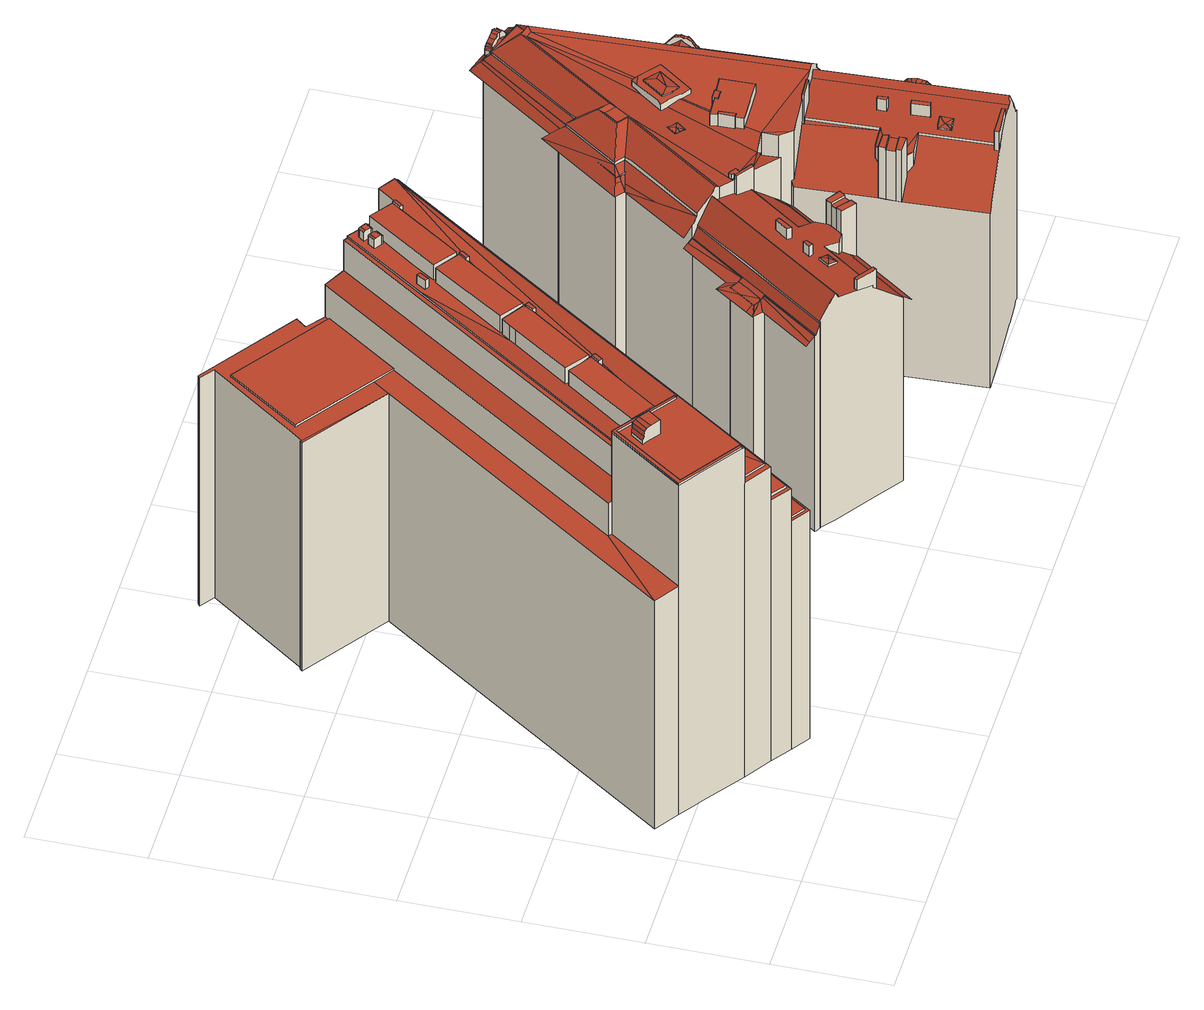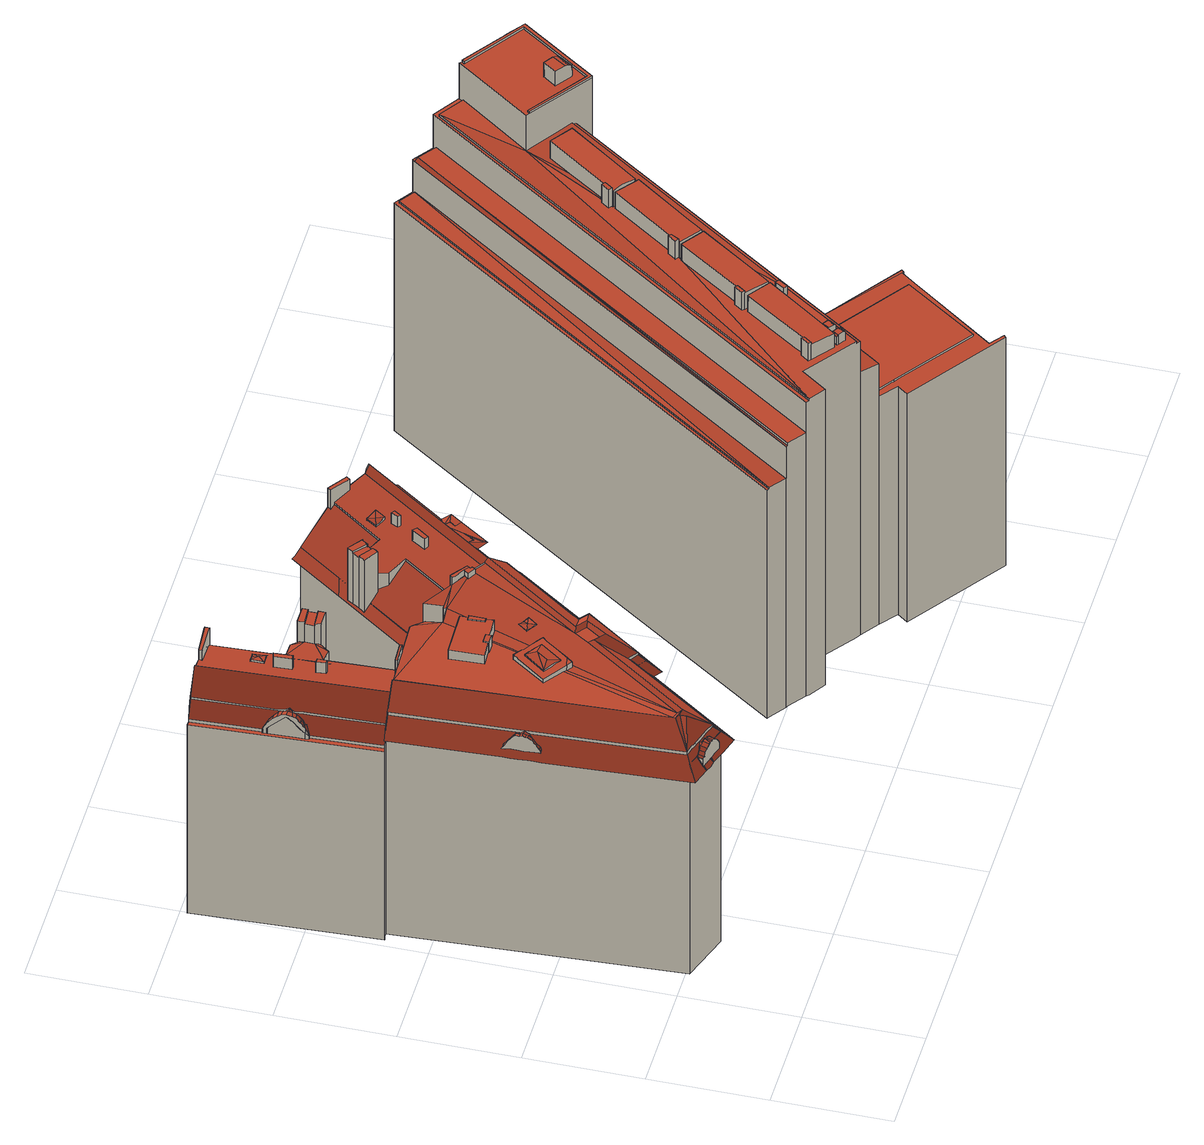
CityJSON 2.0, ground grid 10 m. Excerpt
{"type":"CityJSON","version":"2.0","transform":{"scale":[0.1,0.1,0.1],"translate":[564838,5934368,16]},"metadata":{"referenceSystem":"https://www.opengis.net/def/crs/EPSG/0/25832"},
"CityObjects":{
"building1":{"type":"Building","attributes":{"Grundfläche 2D":"777.496776","Grundhöhe NN":"19.119"},"children":["building1-1","building1-2","building1-3","building1-4","building1-5","building1-6","building1-7","building1-8","building1-9"],"geometry":[{"type":"MultiSurface","lod":"3","boundaries":[[[0,1,2,3,4]],[[5,6,7,8,9,10,11]],[[12,13,14,15,16,17,18,19],[20,21,22,23,24],[25,26,27,28,29,30,31]],[[13,32,14]],[[33,34,35,36,14,32,37,38]],[[35,39,36]],[[36,39,40,41]],[[42,43,36,41,44,45,46,47,48,34,33,49,50,51,19,18]],[[52,53,36]],[[53,14,36]],[[54,55,56,57,58]],[[59,60,61,62,63,64,65,66]],[[67,68,69,70,71]],[[72,73,74,75]],[[76,77,78,79,80,81]],[[82,83,84,85,86,87,88,89]],[[90,91,92,93]],[[94,95,93,92,96]],[[95,94,97,98,99,100,101,102,103,104,105,106,107,108,109,110,111]],[[111,112,113,95]],[[114,115,116,117,118,119,120]],[[121,122,123,124,125]],[[126,121,127]],[[128,126,127]],[[126,129,130,131]],[[132,133,134]],[[135,133,132]],[[136,137,138,139,140,141]],[[77,76,53,52]],[[76,81,14,53]],[[18,17,72,75,42]],[[122,126,131,123]],[[121,126,122]],[[126,128,129]],[[135,132,137,136]],[[133,135,136,141]],[[4,25,31,30,0]],[[30,29,1,0]],[[29,28,27,2,1]],[[4,3,26,25]],[[47,46,5,11]],[[46,45,6,5]],[[6,45,44,41,40,7]],[[8,39,35,9]],[[9,35,34,48,47,11,10]],[[20,24,56,55]],[[24,23,57,56]],[[22,58,57,23]],[[21,20,55,54]],[[12,19,61,60]],[[19,51,62,61]],[[51,50,63,62]],[[33,38,64,63,50,49]],[[37,65,64,38]],[[32,13,59,66]],[[13,12,60,59]],[[97,70,69,99,98]],[[94,96,71,70,97]],[[67,71,96,103]],[[101,68,67,103,102]],[[99,69,68,101,100]],[[131,130,80,79,124,123]],[[130,142,143,144,15,14,81,80]],[[145,119,73,72,17,16,146,147]],[[16,15,144,146]],[[73,119,118,74]],[[78,148,149,124,79]],[[120,119,145,150]],[[150,104,120]],[[104,103,96,92,116,115,114,120]],[[116,92,91,117]],[[124,149,151,138,125]],[[134,127,121,125,138,137,132]],[[134,152,153,142,130,129,128,127]],[[148,78,87,86,85,84,83,90,154,155,156]],[[52,36,88,87,78,77]],[[42,75,74,118,117,82,89,88,36,43]],[[82,117,91,90,83]],[[105,104,150,157]],[[106,105,157,158]],[[107,106,158,159]],[[108,107,159,160]],[[111,110,109,161,162]],[[109,108,160,161]],[[112,111,162,163]],[[113,112,163,164]],[[95,113,164,165]],[[93,95,165,166]],[[90,93,166,154]],[[139,138,151,167]],[[140,139,167,168]],[[168,169,152,134,133,141,140]],[[159,158,157,150,145,147,146,144,143,142,153,152,169,168,167,151,149,148,156,155,154,166,165,164,163,162,161,160]]],"semantics":{"surfaces":[{"type":"RoofSurface"},{"type":"WallSurface"},{"type":"GroundSurface"}],"values":[0,0,0,0,0,0,0,0,0,0,0,0,0,0,0,0,0,0,0,0,0,0,0,0,0,0,0,0,1,1,1,1,1,1,1,1,1,1,1,1,1,1,1,1,1,1,1,1,1,1,1,1,1,1,1,1,1,1,1,1,1,1,1,1,1,1,1,1,1,1,1,1,1,1,1,1,1,1,1,1,1,1,1,1,1,1,1,1,1,1,1,1,2]}}]},
"building1-1":{"type":"BuildingInstallation","parents":["building1"],"geometry":[{"type":"MultiSurface","lod":"3","boundaries":[[[170,171,172,173]],[[172,171,174,175]],[[176,175,174,177]],[[178,174,171,170,179,180]],[[178,181,177,174]],[[181,182,176,177]],[[182,183,175,176]],[[184,173,172,175,183,185]],[[170,173,184,179]]],"semantics":{"surfaces":[{"type":"RoofSurface"},{"type":"WallSurface"}],"values":[0,0,0,1,1,1,1,1,1]}}]},
"building1-2":{"type":"BuildingInstallation","parents":["building1"],"geometry":[{"type":"MultiSurface","lod":"3","boundaries":[[[186,187,188,189,190]],[[191,192,193,188,187,186]],[[194,189,188,193]],[[194,195,190,189]],[[195,191,186,190]]],"semantics":{"surfaces":[{"type":"RoofSurface"},{"type":"WallSurface"}],"values":[0,1,1,1,1]}}]},
"building1-3":{"type":"BuildingInstallation","parents":["building1"],"geometry":[{"type":"MultiSurface","lod":"3","boundaries":[[[196,197,198,199]],[[26,3,197,196,200]],[[201,199,198,2,27]],[[201,200,196,199]],[[3,2,198,197]]],"semantics":{"surfaces":[{"type":"RoofSurface"},{"type":"WallSurface"}],"values":[0,1,1,1,1]}}]},
"building1-4":{"type":"BuildingInstallation","parents":["building1"],"geometry":[{"type":"MultiSurface","lod":"3","boundaries":[[[202,203,204,205]],[[206,202,205,207]],[[208,206,207,209]],[[210,208,209,211]],[[212,210,211,213]],[[204,214,215,216,217,218,213,211,209,207,205]],[[218,219,212,213]],[[219,220,221,222,223,203,202,206,208,210,212]],[[204,203,223,214]]],"semantics":{"surfaces":[{"type":"RoofSurface"},{"type":"WallSurface"}],"values":[0,0,0,0,0,1,1,1,1]}}]},
"building1-5":{"type":"BuildingInstallation","parents":["building1"],"geometry":[{"type":"MultiSurface","lod":"3","boundaries":[[[224,225,226,227,228,229,230,231,232,233]],[[224,83,84,85,86,227,226,225]],[[86,234,228,227]],[[234,235,229,228]],[[236,230,229,235]],[[236,237,231,230]],[[237,89,232,231]],[[89,82,233,232]],[[82,83,224,233]]],"semantics":{"surfaces":[{"type":"RoofSurface"},{"type":"WallSurface"}],"values":[0,1,1,1,1,1,1,1,1]}}]},
"building1-6":{"type":"BuildingInstallation","parents":["building1"],"geometry":[{"type":"MultiSurface","lod":"3","boundaries":[[[238,239,240,241]],[[8,7,241,240]],[[242,238,241,7,40]],[[242,243,239,238]],[[39,8,240,239,243]]],"semantics":{"surfaces":[{"type":"RoofSurface"},{"type":"WallSurface"}],"values":[0,1,1,1,1]}}]},
"building1-7":{"type":"BuildingInstallation","parents":["building1"],"geometry":[{"type":"MultiSurface","lod":"3","boundaries":[[[244,245,246,247]],[[248,247,246,58,22]],[[248,249,244,247]],[[21,54,245,244,249]],[[54,58,246,245]]],"semantics":{"surfaces":[{"type":"RoofSurface"},{"type":"WallSurface"}],"values":[0,1,1,1,1]}}]},
"building1-8":{"type":"BuildingInstallation","parents":["building1"],"geometry":[{"type":"MultiSurface","lod":"3","boundaries":[[[250,251,252,253]],[[254,253,252,65,37]],[[254,255,250,253]],[[32,66,251,250,255]],[[66,65,252,251]]],"semantics":{"surfaces":[{"type":"RoofSurface"},{"type":"WallSurface"}],"values":[0,1,1,1,1]}}]},
"building1-9":{"type":"BuildingInstallation","parents":["building1"],"geometry":[{"type":"MultiSurface","lod":"3","boundaries":[[[256,257,258,259]],[[257,260,261,258]],[[260,262,263,261]],[[263,264,265,266,259,258,261]],[[267,268,269,260,257,256]],[[269,270,262,260]],[[270,264,263,262]],[[256,259,266,267]]],"semantics":{"surfaces":[{"type":"RoofSurface"},{"type":"WallSurface"}],"values":[0,0,0,1,1,1,1,1]}}]},
"building2":{"type":"Building","attributes":{"Grundfläche 2D":"637.339176","Grundhöhe NN":"16.914"},"children":["building2-1","building2-2","building2-3","building2-4","building2-5","building2-6","building2-7","building2-8","building2-9","building2-10","building2-11","building2-12","building2-13","building2-14","building2-15","building2-16","building2-17","building2-18","building2-19","building2-20","building2-21","building2-22","building2-23","building2-24","building2-25","building2-26"],"geometry":[{"type":"MultiSurface","lod":"3","boundaries":[[[271,272,273]],[[271,274,275,276,277,278,279,280,281,282,272],[283,284,285,286,287,288,289,290]],[[291,292,293,294,295,296]],[[293,292,297,298]],[[299,298,297]],[[299,300,301,302,303,304,305]],[[299,305,304,303,306,307,308,309,310,311,298]],[[312,313,302]],[[313,314,303,302]],[[310,309,315,316]],[[317,318,319,320,321,322,323,324,325,306,303,326]],[[327,328,326]],[[329,326,328,330,331,332]],[[333,334,335,317,326,329,336,337,338,339,340,341,342,343,344]],[[337,336,310,316]],[[324,341,340,325]],[[345,346,336,329]],[[347,348,349,350,351,352,346,345]],[[353,298,311,354]],[[298,353,355,293]],[[353,354,356,355]],[[354,311,357,356]],[[311,310,358,357]],[[310,336,346,358]],[[346,352,359]],[[359,360,358]],[[357,358,360,361,362]],[[356,357,362,363]],[[355,356,363,364]],[[293,355,364,365,294]],[[366,367,368,369,370,371,372,373,374,375,376,377,378,379,380]],[[381,382,383,384,385]],[[382,386,381,387,388]],[[386,382,381]],[[389,390,391,382,392]],[[393,389,392,382,388,387]],[[394,395,396,397,398,399,400,401,402,403,404,405,406,407,408]],[[398,409,410,411,412,413,414,415,416,417,418,419,420,421,422,400,399],[423,424,425,411],[426,427,428,409]],[[426,409,428,427]],[[424,423,411,425]],[[414,429,430,431,416,415]],[[432,433,431,430,429,434]],[[435,434,391,390,389]],[[433,432,434,435,389]],[[359,352,436]],[[436,360,359]],[[437,360,436,352,438,439]],[[359,358,346]],[[440,441,442,443,444,445,446,447,448]],[[449,450,451,452,453,454]],[[455,456,457,452,451,458,459,460,461,462]],[[463,464,465,466,467,468,454,453,469,470,471,472,473]],[[474,463,473]],[[475,463,474]],[[476,477,464]],[[477,465,464]],[[478,479,480,481,482]],[[483,484,485,486,487,488,480,479,478,489,490,491,492,493,494,495,496,497,498]],[[499,500,501,502,503,504,505]],[[506,507,508,509,510,511,512,513,514,515,516,517]],[[461,460,518]],[[518,462,461]],[[519,520,518,503,521]],[[519,521,503,502,501,522,523]],[[519,524,525,526,527,444,528]],[[529,530,444,527,526]],[[446,445,444,530,529]],[[531,446,529]],[[519,528,444,518,520]],[[532,533,534,535,536,537,538,539,540,541,542,543]],[[544,545,546,547,548,549,550]],[[551,539,538,552]],[[543,542,553,554,532]],[[555,553,556,557,533]],[[532,554,553,555,533]],[[535,534,533,557,556]],[[558,546,559]],[[560,547,546,558]],[[561,562,563,564,565,566,567,568,569,570,571,572,573,574,575,576,577,578,579,580,581]],[[558,582,583,584,585,586,587,588,589,590,591,592,593,594,595,596,597,560]],[[350,349,403,402,401,400,352,351]],[[420,419,418,417,416,360,437,439,438,352,400,422,421]],[[360,416,431,362,361]],[[431,433,363,362]],[[363,433,389,364]],[[294,365,364,389,393,387]],[[294,387,381,296,295]],[[518,460,459,458,505,504,503]],[[455,462,518,444,443,442,441,457,456]],[[471,482,481,480,473,472]],[[473,480,488,474]],[[488,487,475,474]],[[463,475,487,486,476,464]],[[477,476,486,485]],[[485,484,465,477]],[[465,484,483,498,467,466]],[[500,512,511,501]],[[501,511,510,522]],[[523,522,510,509,508,507,529,526,525,524,519]],[[507,506,531,529]],[[531,506,517,446]],[[446,517,516,447]],[[549,548,551,552,544,550]],[[583,574,573,572,585,584]],[[585,572,571,586]],[[571,570,587,586]],[[570,569,568,590,589,588,587]],[[590,568,567,591]],[[567,566,592,591]],[[592,566,565,564,594,593]],[[559,546,545,546]],[[271,273,315,309,308,275,274]],[[277,276,275,308,307,306,325,340,339,280,279,278]],[[280,339,338,282,281]],[[338,337,316,272,282]],[[273,272,316,315]],[[334,333,368,367]],[[323,374,373,372,371,342,341,324]],[[323,322,375,374]],[[319,318,379,378]],[[318,317,335,366,380,379]],[[335,334,367,366]],[[330,489,478,482,471,470,469,453,452,457,441,440,448,404,403,349,348,347,345,329,332,331]],[[598,599,600,601,404,448,602]],[[603,415,424,604,399,599,598]],[[430,415,603,605]],[[606,430,605,607]],[[608,609,390,435,432,606,607]],[[386,610,611,612,540,384]],[[611,610,388,392,609,608,613]],[[548,547,560,597,297,292,291,296,381,385,384,540,539,551]],[[594,564,563,562,614,615,561,312,302,301,300,299,297,597,596,595]],[[312,561,615,616,313]],[[314,313,616,617]],[[314,617,618,303]],[[326,303,618,619]],[[327,326,619,620]],[[489,330,328,327,620,621,490]],[[515,622,623,602,448,447,516]],[[621,624,491,490]],[[496,495,494,493,492,491,624,625]],[[496,625,626,627,628,629,630,631,632,633,514,513,512,500,499,505,458,451,450,449,454,468,467,498,497]],[[515,514,633,622]],[[537,634,635,636]],[[637,555,638,639,640]],[[641,552,538,537,636,642]],[[643,545,544,552,641]],[[644,645,576,575,574,583,582,558,559,546,545,643,646]],[[647,576,645,648]],[[562,647,648,614]],[[649,540,612,650]],[[651,639,638,554,543,649,650,652]],[[640,635,634,534,557,637]],[[650,612,611,613,608,607,605,603,598,602,623,622,633,632,631,630,629,628,627,626,625,624,621,620,619,618,617,616,615,614,648,645,644,646,643,641,642,636,635,640,639,651,652]],[[388,610,386,384,383,382]],[[394,408,407,406,405,404,601,600,599,399,398,397,396,395]],[[411,410,409,398,399,604,653,424,415,414,413,412]],[[415,430,429,414]],[[430,606,432,434,429]],[[434,435,390,391]],[[432,435,434]],[[609,392,382,391,390]],[[388,382,392]],[[535,534,634,537,536]],[[562,561,581,580,579,578,577,576,647]],[[649,543,542,541,540]],[[542,543,554,553]],[[553,555,637,556]],[[553,554,638,555]],[[556,637,535]],[[637,557,535]],[[535,557,534]]],"semantics":{"surfaces":[{"type":"RoofSurface"},{"type":"WallSurface"},{"type":"GroundSurface"}],"values":[0,0,0,0,0,0,0,0,0,0,0,0,0,0,0,0,0,0,0,0,0,0,0,0,0,0,0,0,0,0,0,0,0,0,0,0,0,0,0,0,0,0,0,0,0,0,0,0,0,0,0,0,0,0,0,0,0,0,0,0,0,0,0,0,0,0,0,0,0,0,0,0,0,0,0,0,0,0,0,0,1,1,1,1,1,1,1,1,1,1,1,1,1,1,1,1,1,1,1,1,1,1,1,1,1,1,1,1,1,1,1,1,1,1,1,1,1,1,1,1,1,1,1,1,1,1,1,1,1,1,1,1,1,1,1,1,1,1,1,1,1,1,1,1,1,1,1,1,1,1,1,1,1,2,0,0,0,0,0,0,0,0,0,0,0,0,0,0,0,0,0,0]}}]},
"building2-1":{"type":"BuildingInstallation","parents":["building2"],"geometry":[{"type":"MultiSurface","lod":"3","boundaries":[[[654,655,656]],[[655,657,656]],[[658,657,655]],[[659,660,658]],[[660,657,658]],[[659,661,662,660]],[[661,663,664,665,662]],[[666,667,668,669,665,664]],[[670,668,667]],[[671,672,673,670,667]],[[672,674,675,676,677,673]],[[675,678,679,680,681,676]],[[682,683,684,680,679]],[[685,686,687,688,689,684,683]],[[654,656,690,691]],[[659,658,655,654,691,692,693,694,695,696,697,698,699,700,701,667,666,664,663,661]],[[701,702,703,704,705,706,707,708,683,682,679,678,675,674,672,671,667]],[[427,685,683,708,709]],[[686,685,427]],[[687,686,427,426]],[[428,710,711,712,713,714,423,425,715,716,717,718,690,656,657,660,662,665,669,668,670,673,677,676,681,680,684,689,688,687,426]]],"semantics":{"surfaces":[{"type":"RoofSurface"},{"type":"WallSurface"}],"values":[0,0,0,0,0,0,0,0,0,0,0,0,0,0,1,1,1,1,1,1,1]}}]},
"building2-2":{"type":"BuildingInstallation","parents":["building2"],"geometry":[{"type":"MultiSurface","lod":"3","boundaries":[[[719,720,419,701,700,699,698,697,696,695,694,721,722,723]],[[419,724,725,726,727,705,704,703,702,701]],[[708,707,706,705,727,604,728]]],"semantics":{"surfaces":[{"type":"RoofSurface"}],"values":[0,0,0]}}]},
"building2-3":{"type":"BuildingInstallation","parents":["building2"],"geometry":[{"type":"MultiSurface","lod":"3","boundaries":[[[601,729,730,731,732,733,734,735,736,737,351,402]],[[401,351,737,738,739,740,741,742,743,600]],[[742,741,744]],[[745,746,747,742,744,748]],[[351,401,402]]],"semantics":{"surfaces":[{"type":"RoofSurface"},{"type":"WallSurface"}],"values":[0,0,0,0,1]}}]},
"building2-4":{"type":"BuildingInstallation","parents":["building2"],"geometry":[{"type":"MultiSurface","lod":"3","boundaries":[[[749,750,751]],[[752,750,749]],[[753,754,750,752]],[[755,756,750,754]],[[757,758,751,750,756]],[[756,755,754,759,760]],[[756,760,757,761,751,758,757]],[[749,762,753,759,754,753,752]],[[761,762,749,751]]],"semantics":{"surfaces":[{"type":"RoofSurface"},{"type":"WallSurface"}],"values":[0,0,0,0,0,1,1,1,1]}}]},
"building2-5":{"type":"BuildingInstallation","parents":["building2"],"geometry":[{"type":"MultiSurface","lod":"3","boundaries":[[[763,764,765,766,767,768,769,770,771]],[[772,773,304,774,768,767,766,765,764,301]],[[774,775,769,768]],[[775,776,770,769]],[[776,305,771,770]],[[300,763,771,305]]],"semantics":{"surfaces":[{"type":"RoofSurface"},{"type":"WallSurface"}],"values":[0,1,1,1,1,1]}}]},
"building2-6":{"type":"BuildingInstallation","parents":["building2"],"geometry":[{"type":"MultiSurface","lod":"3","boundaries":[[[777,778,779,780,781]],[[493,782,779,778,492]],[[782,783,780,779]],[[475,487,784,777,781,780,783,463]],[[784,492,778,777]]],"semantics":{"surfaces":[{"type":"RoofSurface"},{"type":"WallSurface"}],"values":[0,1,1,1,1]}}]},
"building2-7":{"type":"BuildingInstallation","parents":["building2"],"geometry":[{"type":"MultiSurface","lod":"3","boundaries":[[[785,786,787,788,789]],[[790,791,787,786]],[[792,787,791]],[[793,787,792]],[[794,789,788,787,793]],[[795,796,786,785,789]],[[796,797,798,791,790,786]],[[798,799,793,792,791]],[[793,799,795,789,794]]],"semantics":{"surfaces":[{"type":"RoofSurface"},{"type":"WallSurface"}],"values":[0,0,0,0,0,1,1,1,1]}}]},
"building2-8":{"type":"BuildingInstallation","parents":["building2"],"geometry":[{"type":"MultiSurface","lod":"3","boundaries":[[[800,801,802,803,804,805]],[[479,804,803,331,478]],[[800,805,804,479,481,472,806]],[[470,801,800,806]],[[482,478,331,803,802,801,470,471]]],"semantics":{"surfaces":[{"type":"RoofSurface"},{"type":"WallSurface"}],"values":[0,1,1,1,1]}}]},
"building2-9":{"type":"BuildingInstallation","parents":["building2"],"geometry":[{"type":"MultiSurface","lod":"3","boundaries":[[[807,783,782,808]],[[808,782,493,494]],[[783,807,464,463]]],"semantics":{"surfaces":[{"type":"RoofSurface"},{"type":"WallSurface"}],"values":[0,1,1]}}]},
"building2-10":{"type":"BuildingInstallation","parents":["building2"],"geometry":[{"type":"MultiSurface","lod":"3","boundaries":[[[809,810,811,812,813]],[[495,814,811,810]],[[814,486,476,464,807,813,812,811]],[[807,808,809,813]],[[495,810,809,808,494]]],"semantics":{"surfaces":[{"type":"RoofSurface"},{"type":"WallSurface"}],"values":[0,1,1,1,1]}}]},
"building2-11":{"type":"BuildingInstallation","parents":["building2"],"geometry":[{"type":"MultiSurface","lod":"3","boundaries":[[[815,816,817,818,819,820]],[[498,467,468,818,817,816,497]],[[468,821,819,818]],[[483,822,815,820,819,821,466]],[[822,497,816,815]]],"semantics":{"surfaces":[{"type":"RoofSurface"},{"type":"WallSurface"}],"values":[0,1,1,1,1]}}]},
"building2-12":{"type":"BuildingInstallation","parents":["building2"],"geometry":[{"type":"MultiSurface","lod":"3","boundaries":[[[823,824,825,826,827,828]],[[826,829,827]],[[830,831,829]],[[831,827,829]],[[832,833,834,831,830]],[[835,836,837,834,833]],[[838,839,840,841,837,836]],[[842,843,844,841,840]],[[843,845,846,844]],[[845,847,848,849,846]],[[848,850,851,849]],[[850,852,853,851]],[[531,446,823,828]],[[446,854,824,823]],[[854,825,824]],[[854,855,826,825]],[[856,530,527,833,832,830,829,826,855,445]],[[857,858,528,520,840,839,838,836,835,833,527,859]],[[521,860,845,843,842,840,520,861]],[[502,862,850,848,847,845,860,863,864]],[[862,501,852,850]],[[865,853,852,501,511]],[[526,529,827,831,834,837,841,844,846,849,851,853,865,510,522,523,519,524,525]],[[529,531,828,827]]],"semantics":{"surfaces":[{"type":"RoofSurface"},{"type":"WallSurface"}],"values":[0,0,0,0,0,0,0,0,0,0,0,0,1,1,1,1,1,1,1,1,1,1,1,1]}}]},
"building2-13":{"type":"BuildingInstallation","parents":["building2"],"geometry":[{"type":"MultiSurface","lod":"3","boundaries":[[[866,867,868,869]],[[869,868,870,871]],[[866,869,871,872]],[[867,866,872,873]],[[868,867,873,870]]],"semantics":{"surfaces":[{"type":"RoofSurface"},{"type":"WallSurface"}],"values":[0,1,1,1,1]}}]},
"building2-14":{"type":"BuildingInstallation","parents":["building2"],"geometry":[{"type":"MultiSurface","lod":"3","boundaries":[[[874,875,876,877]],[[877,876,878,879]],[[874,877,879,880]],[[875,874,880,881]],[[876,875,881,878]]],"semantics":{"surfaces":[{"type":"RoofSurface"},{"type":"WallSurface"}],"values":[0,1,1,1,1]}}]},
"building2-15":{"type":"BuildingInstallation","parents":["building2"],"geometry":[{"type":"MultiSurface","lod":"3","boundaries":[[[882,883,884,885]],[[885,884,886,887]],[[882,885,887,888]],[[883,882,888,889]],[[884,883,889,886]]],"semantics":{"surfaces":[{"type":"RoofSurface"},{"type":"WallSurface"}],"values":[0,1,1,1,1]}}]},
"building2-16":{"type":"BuildingInstallation","parents":["building2"],"geometry":[{"type":"MultiSurface","lod":"3","boundaries":[[[764,763,890,891,892,893,894]],[[895,890,763,300,595]],[[593,565,896,892,891,890,895]],[[563,302,893,892,896]],[[563,564,594,595,300,301,764,894,893,302]]],"semantics":{"surfaces":[{"type":"RoofSurface"},{"type":"WallSurface"}],"values":[0,1,1,1,1]}}]},
"building2-17":{"type":"BuildingInstallation","parents":["building2"],"geometry":[{"type":"MultiSurface","lod":"3","boundaries":[[[897,898,899,900,901]],[[898,902,903,904,899]],[[900,899,904,905]],[[905,568,590,589,906,897,901,900]],[[906,902,898,897]]],"semantics":{"surfaces":[{"type":"RoofSurface"},{"type":"WallSurface"}],"values":[0,1,1,1,1]}}]},
"building2-18":{"type":"BuildingInstallation","parents":["building2"],"geometry":[{"type":"MultiSurface","lod":"3","boundaries":[[[907,908,909,910,911,912]],[[582,583,574,575,910,909,908]],[[575,913,911,910]],[[584,914,907,912,911,913,573]],[[914,582,908,907]]],"semantics":{"surfaces":[{"type":"RoofSurface"},{"type":"WallSurface"}],"values":[0,1,1,1,1]}}]},
"building2-19":{"type":"BuildingInstallation","parents":["building2"],"geometry":[{"type":"MultiSurface","lod":"3","boundaries":[[[915,916,917,918,919]],[[587,570,920,917,916,915,921,588]],[[918,917,920,922]],[[923,924,919,918,922]],[[924,921,915,919]]],"semantics":{"surfaces":[{"type":"RoofSurface"},{"type":"WallSurface"}],"values":[0,1,1,1,1]}}]},
"building2-20":{"type":"BuildingInstallation","parents":["building2"],"geometry":[{"type":"MultiSurface","lod":"3","boundaries":[[[921,924,902,906]],[[589,588,921,906]],[[902,924,923,903]]],"semantics":{"surfaces":[{"type":"RoofSurface"},{"type":"WallSurface"}],"values":[0,1,1]}}]},
"building2-21":{"type":"BuildingInstallation","parents":["building2"],"geometry":[{"type":"MultiSurface","lod":"3","boundaries":[[[925,926,927,928,929]],[[928,927,930,931,929]],[[930,932,933,929,931]],[[925,929,933]],[[934,935,930,927]],[[936,933,932,930,935,937]],[[938,925,933,936]],[[934,927,926,925,938,939]]],"semantics":{"surfaces":[{"type":"RoofSurface"},{"type":"WallSurface"}],"values":[0,0,0,0,1,1,1,1]}}]},
"building2-22":{"type":"BuildingInstallation","parents":["building2"],"geometry":[{"type":"MultiSurface","lod":"3","boundaries":[[[940,941,942,943]],[[943,942,944,945]],[[940,943,945,946]],[[941,940,946,947]],[[942,941,947,944]]],"semantics":{"surfaces":[{"type":"RoofSurface"},{"type":"WallSurface"}],"values":[0,1,1,1,1]}}]},
"building2-23":{"type":"BuildingInstallation","parents":["building2"],"geometry":[{"type":"MultiSurface","lod":"3","boundaries":[[[948,949,950,951]],[[952,953,954,955,949,948]],[[956,949,955]],[[957,958,959,951,950,956]],[[956,950,949]],[[948,951,288,287]],[[285,284,955,954,953,952,948,287,286]],[[956,955,284,283]],[[289,288,951,959,958,957,956,283,290]]],"semantics":{"surfaces":[{"type":"RoofSurface"},{"type":"WallSurface"}],"values":[0,0,0,0,0,1,1,1,1]}}]},
"building2-24":{"type":"BuildingInstallation","parents":["building2"],"geometry":[{"type":"MultiSurface","lod":"3","boundaries":[[[960,961,962]],[[963,964,965,966,967,962]],[[960,962,967]],[[964,968,969,965]],[[968,970,971,969]],[[970,972,973,971]],[[972,974,975,973]],[[974,976,977,975]],[[976,978,979,977]],[[978,980,981,979]],[[980,982,983,981]],[[982,984,985,983]],[[984,986,987,988,985]],[[988,744,741]],[[979,981,983,985,988,741,740,739,738,737,736,735,734,733,732,960,967,966,965,969,971,973,975,977]],[[989,990,991,992,993,994,995,986,984,982,980,978,976,974,972,970,968,964,963,962,961,996]],[[995,987,986]]],"semantics":{"surfaces":[{"type":"RoofSurface"},{"type":"WallSurface"}],"values":[0,0,0,0,0,0,0,0,0,0,0,0,0,1,1,1,1]}}]},
"building2-25":{"type":"BuildingInstallation","parents":["building2"],"geometry":[{"type":"MultiSurface","lod":"3","boundaries":[[[997,998,999,1000,1001]],[[376,375,1001,1000]],[[1002,319,998,997]],[[378,998,319]],[[378,377,999,998]],[[377,376,1000,999]],[[1002,997,1001,375,322]]],"semantics":{"surfaces":[{"type":"RoofSurface"},{"type":"WallSurface"}],"values":[0,1,1,1,1,1,1]}}]},
"building2-26":{"type":"BuildingInstallation","parents":["building2"],"geometry":[{"type":"MultiSurface","lod":"3","boundaries":[[[1003,1004,1005,1006,1007,1008]],[[370,369,1007,1006]],[[342,371,370,1006,1005,1004,1009]],[[369,368,333,1010,1003,1008,1007]],[[1010,1009,1004,1003]]],"semantics":{"surfaces":[{"type":"RoofSurface"},{"type":"WallSurface"}],"values":[0,1,1,1,1]}}]}
},
"vertices":[
[251,360,357],[270,347,357],[308,402,357],[313,409,357],[295,423,356],[115,166,357],[134,153,357],[172,207,357],[177,214,357],[178,215,357],[169,220,357],[159,228,356],[204,293,340],[223,280,340],[358,419,341],[344,428,341],[328,406,341],[284,438,341],[235,367,341],[199,286,340],[249,358,341],[268,344,340],[263,337,340],[225,282,340],[206,295,340],[295,423,341],[313,409,341],[308,402,341],[304,395,341],[270,347,340],[251,360,341],[264,379,341],[222,279,340],[171,223,340],[169,220,340],[178,215,340],[130,133,339],[218,272,340],[179,217,340],[177,214,340],[172,207,340],[148,173,339],[92,160,341],[127,135,339],[139,160,339],[134,153,339],[115,166,340],[159,228,340],[168,222,340],[169,224,340],[160,231,340],[195,280,340],[87,71,341],[108,57,341],[268,344,357],[249,358,356],[206,295,357],[225,282,357],[263,337,357],[223,280,357],[204,293,356],[199,286,356],[195,280,356],[160,231,357],[179,217,357],[218,272,357],[222,279,357],[262,447,272],[246,458,272],[179,505,272],[135,442,272],[218,384,272],[284,438,339],[281,440,339],[89,162,339],[92,160,339],[108,57,339],[87,71,339],[84,67,339],[107,52,339],[360,417,339],[358,419,339],[75,172,376],[29,106,376],[44,95,376],[46,94,376],[82,69,376],[84,67,376],[130,133,376],[127,135,376],[29,106,270],[75,172,270],[72,174,270],[8,120,270],[201,395,270],[191,381,270],[218,384,270],[135,442,270],[138,446,270],[179,505,270],[241,461,270],[246,458,270],[247,457,270],[262,447,270],[265,451,270],[250,463,270],[257,472,270],[174,530,270],[172,528,270],[184,519,270],[130,445,270],[121,433,270],[120,434,270],[118,432,270],[262,447,304],[218,384,304],[72,174,304],[75,172,304],[89,162,307],[281,440,307],[265,451,304],[126,42,304],[124,44,304],[109,55,304],[107,52,304],[124,40,304],[124,44,307],[377,405,304],[375,406,304],[375,406,307],[360,417,307],[109,55,307],[126,42,272],[391,395,272],[377,405,271],[139,33,272],[139,33,270],[126,42,270],[124,40,270],[140,29,270],[393,394,270],[391,395,270],[360,417,31],[358,419,31],[344,428,31],[281,440,31],[328,406,31],[284,438,31],[84,67,31],[107,52,31],[265,451,31],[124,40,31],[377,405,31],[375,406,31],[29,106,31],[44,95,31],[46,94,31],[250,463,31],[257,472,31],[174,530,31],[172,528,31],[184,519,31],[121,433,31],[120,434,31],[118,432,31],[191,381,31],[8,120,31],[140,29,31],[393,394,31],[391,395,31],
[281,424,350],[283,423,351],[286,428,351],[285,429,350],[287,420,351],[291,425,351],[292,424,350],[288,419,350],[287,420,341],[281,424,341],[283,423,341],[288,419,341],[292,424,341],[291,425,341],[285,429,341],[286,428,341],
[247,370,350],[246,371,350],[244,372,350],[239,364,350],[242,362,350],[247,370,341],[246,371,341],[244,372,341],[239,364,341],[242,362,341],
[315,407,359],[313,409,359],[308,402,359],[310,400,359],[315,407,341],[310,400,341],
[75,140,391],[83,135,391],[91,146,391],[83,152,391],[72,143,390],[80,154,390],[70,144,388],[78,156,388],[69,144,384],[77,156,384],[68,145,380],[76,156,380],[91,146,376],[80,154,376],[78,156,376],[77,156,376],[76,156,376],[68,145,376],[69,144,376],[70,144,376],[72,143,376],[83,135,376],
[29,106,378],[44,95,378],[46,94,378],[82,69,378],[84,71,378],[33,106,378],[76,168,378],[126,133,378],[127,135,378],[75,172,378],[84,71,376],[33,106,376],[76,168,376],[126,133,376],
[175,205,359],[180,212,359],[177,214,359],[172,207,359],[175,205,340],[180,212,340],
[270,342,359],[268,344,359],[263,337,359],[265,335,359],[265,335,340],[270,342,340],
[225,277,359],[222,279,359],[218,272,359],[220,270,359],[220,270,340],[225,277,340],
[275,414,350],[276,413,351],[280,419,351],[279,420,350],[281,410,351],[284,416,351],[282,409,350],[286,415,350],[286,415,341],[280,419,341],[279,420,341],[275,414,341],[276,413,341],[281,410,341],[282,409,341],
[604,287,255],[613,289,255],[608,292,255],[590,267,255],[586,263,255],[591,259,255],[592,259,255],[602,252,254],[603,250,254],[610,245,254],[614,250,254],[632,275,254],[623,273,254],[609,254,254],[603,258,254],[602,258,254],[595,264,255],[609,283,255],[613,280,255],[616,278,254],[501,200,250],[505,198,254],[566,284,254],[539,280,237],[536,274,237],[489,209,237],[508,196,251],[571,285,251],[519,188,250],[521,187,250],[525,184,249],[536,177,248],[561,179,245],[527,187,249],[522,188,250],[592,259,248],[591,259,248],[586,263,248],[601,283,248],[641,385,251],[579,297,251],[560,160,245],[559,176,245],[561,176,245],[608,292,249],[613,289,250],[585,195,248],[582,195,248],[582,202,248],[585,202,248],[584,216,247],[581,216,247],[580,222,247],[593,223,249],[602,252,249],[581,181,248],[582,167,247],[589,159,247],[658,161,251],[591,157,247],[623,159,249],[625,159,249],[607,224,249],[622,225,250],[623,196,250],[647,383,251],[615,287,250],[632,275,250],[610,245,249],[603,250,249],[594,223,249],[599,223,249],[599,220,249],[607,220,249],[662,161,254],[650,386,254],[666,161,251],[680,162,238],[681,162,237],[676,256,237],[675,271,237],[668,400,237],[562,292,251],[570,304,251],[557,291,254],[569,309,254],[578,302,254],[639,389,254],[645,388,253],[632,411,237],[576,332,237],[574,328,237],[565,334,237],[531,286,237],[535,283,237],[623,196,259],[622,225,259],[607,224,259],[607,220,259],[599,220,259],[599,223,259],[594,223,259],[593,223,259],[580,222,259],[581,216,259],[584,216,259],[585,202,259],[582,202,259],[582,195,259],[585,195,259],[489,209,234],[519,275,219],[478,217,219],[485,212,228],[485,211,229],[500,233,228],[539,280,234],[531,278,228],[531,286,234],[524,284,229],[511,281,219],[526,281,228],[535,283,234],[690,269,219],[689,277,219],[689,282,219],[689,288,219],[682,410,219],[673,403,229],[668,400,234],[675,275,234],[675,267,234],[681,162,234],[686,162,228],[693,163,221],[695,163,219],[690,257,219],[690,263,219],[666,415,219],[661,417,219],[655,418,219],[649,420,219],[643,422,219],[626,427,219],[630,417,229],[632,411,234],[640,408,234],[648,406,234],[651,405,234],[654,404,234],[659,403,234],[660,402,234],[655,415,222],[652,410,229],[654,416,222],[665,412,222],[663,407,228],[664,412,222],[570,348,219],[572,335,229],[574,328,234],[565,340,230],[565,334,234],[563,353,219],[542,309,229],[647,394,255],[640,408,237],[660,402,237],[659,403,237],[681,162,222],[680,162,222],[683,102,222],[683,95,222],[684,87,222],[689,96,215],[692,102,209],[689,162,209],[686,162,214],[671,4,240],[673,5,244],[674,5,245],[666,161,245],[662,161,239],[670,4,239],[684,88,224],[683,95,224],[680,162,224],[688,5,224],[685,72,224],[684,80,224],[683,84,226],[684,87,224],[605,84,225],[605,76,225],[630,67,231],[633,6,231],[633,2,231],[657,4,236],[658,161,238],[641,160,234],[625,159,231],[625,157,231],[628,97,231],[612,97,226],[604,88,225],[605,72,225],[612,66,226],[623,159,226],[623,157,226],[628,97,228],[625,157,228],[625,159,228],[633,6,228],[630,67,228],[612,66,212],[605,72,206],[604,88,206],[612,97,213],[591,157,196],[589,159,195],[586,156,192],[590,89,192],[590,83,192],[590,75,192],[590,70,192],[594,0,192],[630,2,226],[633,2,228],[689,5,221],[697,6,209],[694,65,209],[690,72,215],[684,80,222],[685,65,222],[688,5,222],[693,102,206],[694,99,206],[694,92,206],[694,89,206],[695,69,206],[694,65,206],[697,6,206],[698,6,206],[701,6,206],[693,163,206],[689,162,206],[692,102,206],[684,84,226],[694,84,226],[689,84,226],[689,82,224],[695,69,212],[695,73,216],[694,89,222],[694,92,219],[694,95,215],[689,91,219],[689,86,224],[694,99,212],[689,93,217],[693,102,209],[447,164,212],[432,144,212],[431,143,211],[422,139,208],[391,96,208],[398,91,214],[399,90,214],[485,211,214],[485,212,214],[478,217,208],[448,175,208],[447,165,211],[403,88,225],[404,88,226],[415,79,247],[501,200,247],[489,209,225],[455,160,225],[439,138,225],[489,209,223],[403,88,223],[439,181,208],[446,166,211],[435,161,210],[414,145,208],[430,144,211],[419,77,240],[417,78,244],[505,198,240],[560,160,200],[551,167,211],[536,177,228],[534,179,230],[532,176,230],[499,130,230],[513,120,214],[514,110,208],[513,107,208],[506,97,208],[495,96,214],[482,105,230],[449,60,230],[447,57,230],[450,55,227],[473,39,201],[474,39,201],[478,36,196],[480,34,194],[518,87,194],[562,149,193],[434,66,236],[447,57,232],[449,60,232],[482,105,232],[495,96,227],[506,97,226],[509,102,226],[513,107,226],[514,110,226],[513,120,227],[499,130,232],[532,176,232],[534,179,232],[521,187,235],[519,188,236],[508,196,239],[673,403,9],[673,403,228],[680,282,228],[681,261,228],[686,162,9],[630,417,9],[660,407,229],[572,335,9],[565,340,229],[565,340,9],[523,283,9],[523,283,228],[531,277,229],[531,277,9],[485,212,9],[531,278,9],[551,167,9],[560,160,9],[559,176,9],[561,176,9],[561,179,9],[581,181,9],[582,167,9],[589,159,9],[693,163,9],[689,162,9],[586,156,9],[594,0,9],[633,2,9],[670,4,9],[671,4,9],[688,5,9],[689,5,9],[697,6,9],[698,6,9],[701,6,9],[434,141,214],[434,141,9],[398,91,9],[425,147,210],[441,170,210],[441,170,9],[425,147,9],[403,88,9],[399,90,9],[404,88,9],[447,57,9],[473,39,9],[415,79,9],[554,151,201],[554,151,9],[450,163,214],[450,163,9],[446,166,9],[447,165,9],[656,408,229],
[640,414,229],[642,413,232],[642,419,229],[643,419,231],[643,413,233],[644,413,234],[645,418,234],[646,412,237],[648,417,237],[648,411,238],[650,411,239],[651,416,239],[651,411,239],[652,410,240],[654,416,240],[653,416,239],[655,415,239],[654,409,239],[655,409,239],[657,415,239],[657,409,238],[658,408,237],[660,414,237],[659,414,237],[660,408,235],[660,408,234],[662,413,234],[660,414,236],[662,407,232],[662,407,231],[664,413,231],[663,407,231],[663,407,229],[665,412,229],[665,412,230],[664,412,230],[642,419,222],[640,414,228],[641,413,228],[641,413,229],[642,413,229],[643,413,230],[644,413,230],[646,412,231],[648,411,232],[650,411,232],[651,411,233],[652,410,234],[654,409,233],[655,409,232],[657,409,232],[658,408,231],[660,408,230],[660,408,229],[662,407,229],[662,407,228],[664,413,222],[662,413,222],[660,414,222],[659,414,222],[657,415,222],[653,416,222],[651,416,222],[648,417,222],[645,418,222],
[648,407,232],[649,407,233],[643,412,229],[643,412,230],[647,408,232],[654,406,232],[655,406,232],[656,406,232],[659,406,230],[661,407,229],
[681,257,226],[681,256,225],[683,256,225],[683,258,226],[683,260,228],[683,263,230],[682,266,233],[682,269,235],[682,271,237],[682,274,235],[682,276,233],[682,282,229],[681,285,227],[680,285,226],[680,283,228],[681,285,226],[681,287,225],[679,287,225],[679,286,225],[681,286,225],
[561,245,250],[568,246,250],[567,253,250],[565,242,249],[567,241,249],[569,239,249],[572,243,249],[575,247,249],[571,250,249],[568,252,250],[569,239,248],[575,247,248],[567,253,249],[561,245,249],
[521,187,255],[525,184,255],[526,185,255],[527,186,255],[527,187,255],[528,188,255],[522,192,255],[520,189,255],[522,188,255],[526,185,249],[527,186,249],[528,188,249],[522,192,250],[520,189,250],
[604,89,246],[590,89,246],[590,83,246],[605,84,246],[604,88,246],[590,83,244],[605,84,244],[604,89,206],
[640,54,234],[636,53,233],[641,48,235],[641,49,235],[647,54,236],[637,48,233],[637,42,233],[641,43,234],[647,43,236],[647,48,236],[647,54,234],[636,53,232],[637,48,232],[637,42,232],[647,43,234],
[641,158,256],[641,160,256],[625,159,256],[623,159,256],[623,157,256],[625,157,256],[641,158,234],
[605,76,244],[590,75,244],
[590,75,246],[590,70,246],[605,70,246],[605,72,246],[605,76,246],[605,70,206],
[630,6,246],[630,2,246],[633,2,246],[657,4,246],[657,7,246],[633,6,246],[657,7,236],[630,6,226],
[692,102,210],[689,99,216],[689,99,217],[689,98,217],[694,99,217],[693,102,210],[689,96,221],[689,95,222],[694,95,222],[689,93,224],[689,91,226],[694,92,226],[689,89,227],[689,88,227],[694,89,227],[689,87,227],[689,86,227],[689,84,228],[694,84,228],[689,82,227],[689,80,227],[694,80,227],[689,77,226],[695,77,226],[690,75,224],[690,73,222],[695,73,222],[690,69,217],[695,69,217],[694,65,210],[695,65,210],[689,99,215],[689,98,215],[689,95,215],[689,88,221],[689,87,223],[689,89,221],[689,77,219],[689,84,225],[690,69,215],[690,75,217],[690,73,216],[695,65,206],
[647,104,246],[644,104,246],[644,96,246],[648,96,246],[644,96,234],[648,96,235],[647,104,235],[644,104,234],
[650,62,246],[649,77,246],[645,77,246],[646,61,246],[645,77,234],[646,61,234],[650,62,235],[649,77,235],
[478,134,247],[481,131,247],[489,143,247],[486,145,247],[489,143,236],[486,145,237],[478,134,236],[481,131,236],
[520,185,255],[532,176,255],[534,175,255],[536,177,255],[534,179,255],[520,185,235],[534,175,227],
[513,107,250],[524,99,250],[528,104,250],[516,112,250],[514,110,250],[524,99,248],[524,99,195],[528,104,195],[516,112,208],[513,107,248],
[436,69,247],[434,66,247],[447,57,247],[450,55,247],[452,58,247],[449,60,247],[452,58,227],[436,69,236],
[509,102,250],[506,97,250],[505,97,250],[517,88,250],[520,93,250],[505,97,208],[509,102,248],[517,88,195],[520,93,195],[520,93,248],
[470,99,235],[467,101,236],[462,104,238],[464,98,237],[464,97,237],[456,95,238],[463,97,237],[461,92,236],[464,90,235],[462,104,235],[456,95,235],[464,90,233],[461,92,234],[470,99,233],[467,101,234],
[466,110,247],[469,116,247],[467,118,247],[463,112,247],[467,118,236],[463,112,236],[466,110,236],[469,116,236],
[595,264,256],[605,263,257],[612,273,257],[609,283,256],[602,258,255],[603,258,255],[605,256,255],[609,254,255],[623,273,255],[616,278,256],[613,280,256],[611,282,256],
[683,256,226],[686,255,224],[686,256,226],[686,258,229],[685,260,232],[683,260,232],[683,258,229],[683,256,227],[685,263,236],[683,263,236],[685,266,239],[682,266,239],[685,269,239],[682,269,239],[685,272,240],[682,271,240],[685,274,239],[682,274,239],[685,276,239],[682,276,239],[684,279,236],[682,279,236],[684,282,232],[682,282,232],[684,285,228],[681,285,228],[684,286,226],[682,286,226],[681,286,226],[686,258,224],[685,260,224],[685,269,224],[685,272,224],[685,274,224],[684,285,224],[684,286,224],[686,256,224],
[581,202,260],[582,202,260],[585,202,260],[584,216,260],[581,216,260],[581,202,247],
[607,225,260],[599,225,260],[599,223,260],[599,220,260],[607,220,260],[607,224,260],[599,225,249],[607,225,249]
]}
